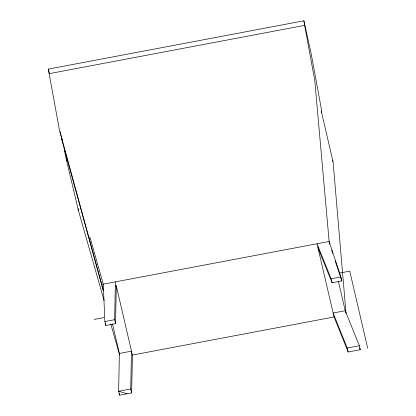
<?xml version="1.0" encoding="UTF-8"?>
<svg xmlns="http://www.w3.org/2000/svg" width="416" height="416" viewBox="0 0 416 416"><rect width="100%" height="100%" fill="white"/><g stroke="black" fill="none" stroke-linecap="round" stroke-linejoin="round"><path stroke-width="0.62" d="M89.866 236.917L103.277 284.154L104.868 321.552L105.789 325.51L115.56 323.664L114.639 319.706L115.383 281.866M115.56 323.664L116.298 285.823L115.024 286.062M118.633 391.284L119.376 353.444L131.482 351.161L130.738 388.996L131.648 392.912L119.543 395.2L118.633 391.284L130.738 388.996M119.543 395.2L119.579 393.276M131.648 392.912L132.392 355.072L116.298 285.823M61.547 138.928L103.319 290.529L59.207 128.856L48.308 69.103L303.888 20.8L311.173 53.706L321.22 108.254L321.61 112.778A4.394 4.139 -13.1 0 0 321.344 111.665M49.078 73.679L304.658 25.376L303.888 20.8M101.899 284.414L329.134 241.467L340.917 276.942L341.832 280.899L332.067 282.745L317.949 247.712M94.182 319.441L103.953 317.595M339.997 272.984L349.762 271.138L367.692 348.301M104.868 321.552L114.639 319.706M348.156 351.993L347.24 348.036L333.122 313.009L345.228 310.721L359.346 345.748L360.261 349.705L348.156 351.993L334.043 316.966L317.028 243.755L331.146 278.788L340.917 276.942M132.392 355.072L334.043 316.966M347.24 348.036L359.346 345.748M118.716 391.269L126.974 393.796M48.308 69.103L48.422 69.482M359.544 347.927L360.261 349.705M331.682 250.318L332.696 253.375M335.135 260.718L341.832 280.899M59.857 131.664L62.343 140.384M104.125 300.685L78.38 210.382L65.64 156.556L64.47 150.171M110.874 324.35L119.574 354.869M321.516 112.211L333.013 161.678M329.794 244.296L329.134 241.467L314.782 80.553L304.658 25.376M338.369 281.211L345.623 312.416M331.146 278.788L332.067 282.745M112.518 323.918L119.636 354.567M48.563 70.106L49.286 73.211M346.034 313.383L333.102 162.24A4.394 4.139 -13.1 0 0 332.587 160.612M105.706 323.575L105.789 325.51M78.38 210.382A4.394 4.139 -13.1 0 1 78.281 208.676M66.882 160.914A4.394 4.139 -13.1 0 1 66.789 159.208"/></g></svg>
